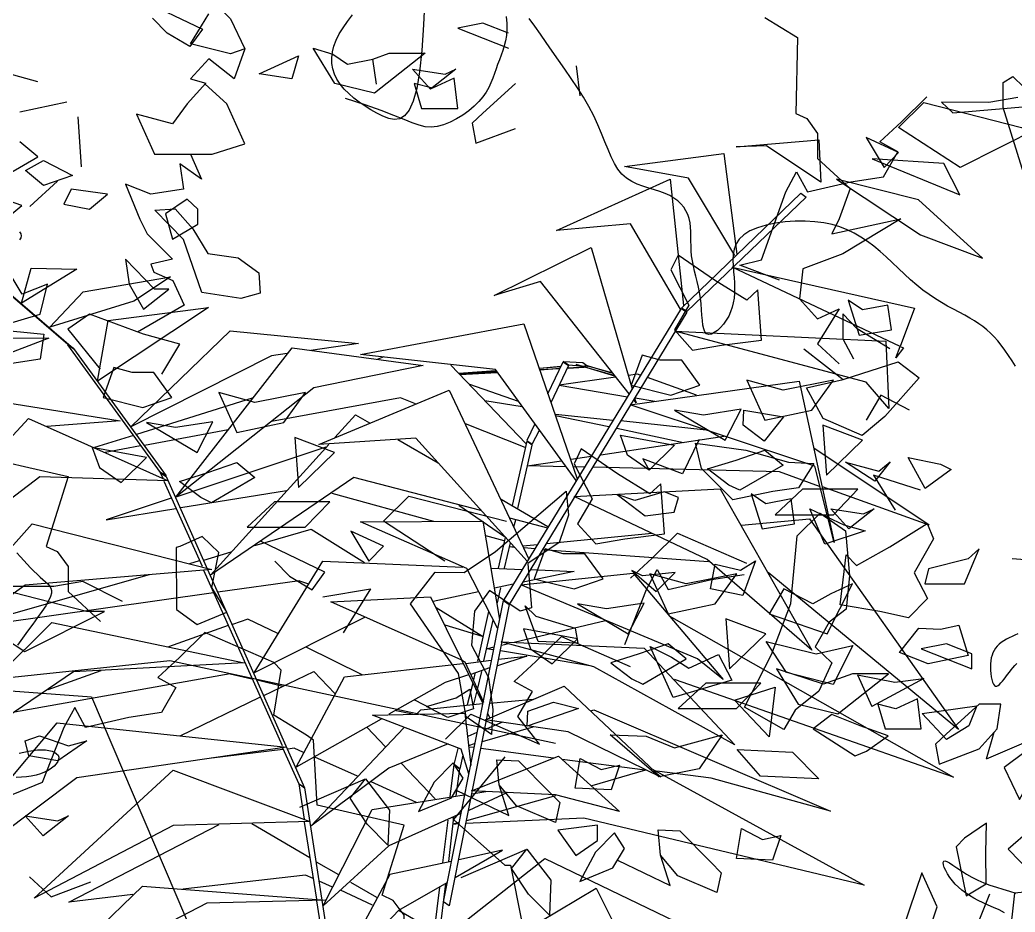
# Model space of a CAD drawing. Header units: metres. Extents: x 10 to 239, y 2 to 253.
# Drawn here: x 83.119 to 86.47, y 53.035 to 56.038 of the extents above; entities that cross this region are included whole.
import ezdxf

# ---------------------------------------------------------------- set-up
doc = ezdxf.new("R2010")
doc.units = ezdxf.units.M
doc.header["$MEASUREMENT"] = 0
doc.layers.add('1', color=7, linetype='Continuous')
doc.layers.add('cot200', color=9, linetype='Continuous')
doc.layers.add('barrera', color=7, linetype='Continuous', lineweight=0, true_color=0x9dbb63)
doc.layers.add('bloques ARBOLES', color=7, linetype='Continuous', true_color=0xb8d897)

# ---------------------------------------------------------------- blocks, each defined once
blk = doc.blocks.new('ARB5')
for points in [[(3277.4, 2817), (3262.6, 2812.6), (3248.4, 2813.5), (3235.4, 2819.7), (3223.9, 2831.2)], [(1083.2, 3432.4), (1049.9, 3416.3), (1017.2, 3399.8), (985.6, 3383.3), (955.2, 3366.8), (926.3, 3350.6), (899.3, 3334.7), (874.4, 3319.4), (851.9, 3304.8), (831.8, 3291.3), (813.6, 3279.6), (796.4, 3270.8), (779.3, 3265.9), (761.6, 3265.8), (742.4, 3271.6), (720.8, 3284.3), (696.1, 3304.8), (667.7, 3333.8), (635.9, 3369.9), (601.5, 3411.6), (565.1, 3457.2), (527.4, 3505), (489, 3553.3), (450.6, 3600.5)], [(-293, 3790.3), (-295.3, 3756.5), (-297.5, 3723), (-300.4, 3690.3), (-304.8, 3659.2), (-311.1, 3630.2), (-319.4, 3604), (-329.4, 3580.8), (-340.8, 3561.1), (-353.2, 3545.5), (-366.5, 3534.3), (-380.4, 3527.9), (-394.5, 3526.9), (-408.6, 3531.5), (-422.3, 3541.3), (-435.2, 3555.9), (-447, 3574.7), (-457.2, 3597.3), (-465.5, 3623.2), (-471.5, 3651.9), (-474.7, 3682.8), (-475, 3715.5), (-472.7, 3749.5), (-468.3, 3784.4), (-462.3, 3819.8), (-455.2, 3855.2)], [(-3221.8, -2666.8), (-3191.9, -2635.1), (-3164.5, -2602.6), (-3138.7, -2570.3), (-3113.8, -2539.3), (-3089, -2510.3), (-3064.1, -2483.5), (-3039, -2458.9), (-3013.5, -2436.5), (-2987.6, -2416.4), (-2961.1, -2398.4), (-2934, -2382.7), (-2906.1, -2369.2), (-2877.5, -2357.9), (-2849.3, -2349.1), (-2822.6, -2342.7), (-2798.7, -2339.1), (-2778.8, -2338.3), (-2764, -2340.6), (-2755.7, -2346.2), (-2755, -2355), (-2762.8, -2367.4), (-2778, -2383.2), (-2799.3, -2402.4), (-2825.2, -2424.7), (-2854.6, -2450.2), (-2885.8, -2478.6), (-2917.6, -2509.9), (-2948.6, -2544), (-2977.7, -2580.7), (-3005.1, -2619.4), (-3031.4, -2659.5), (-3057.2, -2700.5), (-3082.9, -2741.7), (-3109.2, -2782.5)], [(503.1, -3760), (545.9, -3746.6), (589.4, -3732.3), (632, -3717.2), (672.5, -3701.5), (709.8, -3685.3), (744.1, -3668.4), (775.9, -3650.4), (805.9, -3631.2), (834.5, -3610.5), (862.4, -3587.9), (890, -3563.2), (918, -3536.1), (946.8, -3506.6), (976.8, -3474.8), (1008.2, -3441.4), (1041.3, -3406.8), (1076.5, -3371.6), (1113.8, -3336.2), (1153.8, -3301.1), (1196.5, -3266.9), (1242.2, -3233.8), (1290.3, -3201.7), (1340, -3170.4), (1390.7, -3139.3), (1441.6, -3108.2), (1492, -3076.8), (1541.2, -3044.8), (1588.4, -3011.7), (1633.1, -2977.3), (1675.1, -2941), (1714.3, -2902.3), (1750.7, -2860.6), (1784.2, -2815.3), (1814.8, -2765.9), (1842.4, -2711.9), (1866.9, -2652.7), (1888.3, -2588.1), (1906.1, -2519.8), (1919.8, -2449.7), (1928.9, -2379.8), (1932.9, -2312.2), (1931.3, -2248.7), (1923.7, -2191.5), (1909.4, -2142.4), (1888.4, -2103), (1861.3, -2072.4), (1829.4, -2049.2), (1793.8, -2032), (1755.4, -2019.5), (1715.6, -2010.2), (1675.3, -2002.9), (1635.6, -1996), (1597.5, -1988.4), (1561.2, -1979.7), (1526.7, -1969.5), (1494, -1957.6), (1463, -1943.7), (1433.8, -1927.5), (1406.3, -1908.8), (1380.7, -1887.3), (1356.9, -1862.9), (1335.6, -1836.6), (1317.5, -1809.5), (1303.4, -1782.8), (1293.8, -1757.6), (1289.7, -1735.2), (1291.7, -1716.6), (1300.4, -1703.1), (1316.4, -1695.4), (1338.9, -1692.8), (1367, -1694.3), (1399.5, -1698.9), (1435.7, -1705.5), (1474.3, -1713), (1514.6, -1720.4), (1555.3, -1726.7), (1595.8, -1731), (1635.8, -1733.6), (1675.3, -1735.2), (1714.1, -1736.1), (1752.3, -1737.1), (1789.7, -1738.6), (1826.4, -1741.3), (1862.2, -1745.6), (1897.2, -1751.9), (1931.3, -1759.7), (1964.7, -1768.3), (1997.4, -1776.9), (2029.3, -1784.8), (2060.7, -1791.4), (2091.5, -1795.9), (2121.9, -1797.6), (2151.7, -1795.8), (2181, -1790.4), (2209.7, -1781.4), (2237.5, -1768.6), (2264.5, -1752.1), (2290.5, -1731.8), (2315.4, -1707.6), (2339, -1679.4), (2361.5, -1647.5), (2383.5, -1612.9), (2405.8, -1576.9), (2429.3, -1540.7), (2454.8, -1505.6), (2483.1, -1472.8), (2515.1, -1443.7), (2551.5, -1419.6), (2593, -1401.2), (2639.6, -1387.7), (2690.7, -1377.7), (2746.2, -1370), (2805.7, -1363.1), (2868.8, -1355.8), (2935.3, -1346.7), (3004.7, -1334.6), (3076.7, -1318.3), (3150.7, -1298.4), (3225.9, -1275.6), (3301.6, -1250.7), (3377, -1224.5), (3451.5, -1197.7), (3524.4, -1171.1), (3594.9, -1145.6), (3662.5, -1121.5), (3727.8, -1098.2), (3791.5, -1074.7)], [(-1336, -3278.3), (-1338.5, -3256.1), (-1341.8, -3233.7), (-1345.8, -3211.3), (-1350.7, -3189.5), (-1356.5, -3168.4), (-1363.5, -3148.4), (-1371.7, -3129.8), (-1381.3, -3113), (-1392.2, -3097.8), (-1404.5, -3084.2), (-1418.4, -3072), (-1433.7, -3061.1), (-1450.7, -3051.4), (-1469.4, -3042.9), (-1489.8, -3035.4), (-1511.8, -3028.7), (-1534.7, -3023.2), (-1557.7, -3018.8), (-1580.1, -3015.9), (-1600.8, -3014.5), (-1619.2, -3014.8), (-1634.4, -3016.9), (-1645.6, -3021.2), (-1652.1, -3027.6), (-1654.3, -3035.9), (-1652.7, -3046.1), (-1647.9, -3057.8), (-1640.5, -3070.8), (-1631, -3085), (-1619.9, -3100), (-1607.8, -3115.7), (-1595.2, -3131.8), (-1582.6, -3148.3), (-1570.1, -3165), (-1558.2, -3181.8), (-1547.2, -3198.6), (-1537.4, -3215.3)]]:
    blk.add_lwpolyline(points)
for points in [[(823.6, 2331.6), (398.7, 2445), (257, 2331.6), (285.4, 2104.8), (483.7, 2161.5), (710.3, 2048.1), (851.9, 2133.2), (823.6, 2303.3)], [(2409.9, 1424.5), (2523.2, 1679.6), (2919.7, 1708), (3174.7, 1849.7), (3146.4, 1708), (2976.4, 1622.9), (2778.1, 1566.2), (2693.1, 1367.8), (2551.5, 1254.4), (2409.9, 1282.8)], [(-564.4, 630.8), (2.1, 829.2), (172.1, 602.5), (115.4, 404), (200.4, 148.9), (483.7, -446.4), (313.7, -418), (143.7, -304.6), (58.8, -49.5), (-252.8, 7.2), (-252.8, 92.2), (-54.6, 262.3), (-167.9, 404), (-394.5, 489.1), (-649.4, 432.4), (-876, 460.7), (-1046, 517.4), (-876, 659.2)], [(-1555.9, -1495.2), (-1329.2, -1268.4), (-1017.7, -1551.9), (-706.1, -1778.7), (-252.8, -1948.7), (-139.5, -2147.2), (-309.5, -2288.9), (-621.1, -2232.2), (-847.7, -2147.2), (-904.3, -2005.4), (-1046, -1863.7), (-1187.6, -1948.7), (-1357.6, -1807), (-1442.6, -1608.6)]]:
    blk.add_lwpolyline(points, close=True)
blk = doc.blocks.new('A$C6F4E7DED')
for p, q in [((986.03, 118.28), (987.17, 91.1)), ((913.69, 98.37), (913.09, 92.34)), ((1054.94, 94.04), (1050.62, 99.8)), ((913.09, 92.34), (913.04, 86.78)), ((987.17, 91.1), (988.71, 68.16)), ((1058.87, 88.42), (1054.94, 94.04)), ((913.04, 86.78), (913.46, 81.63)), ((913.46, 81.63), (914.28, 76.83)), ((1062.25, 82.89), (1058.87, 88.42)), ((1064.97, 77.46), (1062.25, 82.89)), ((914.28, 76.83), (915.4, 72.32)), ((915.4, 72.32), (916.75, 68.03)), ((1067, 72.12), (1064.97, 77.46)), ((1068.33, 66.87), (1067, 72.12)), ((916.75, 68.03), (918.23, 63.9)), ((918.23, 63.9), (919.76, 59.85)), ((988.71, 68.16), (990.72, 49.31)), ((1068.97, 61.74), (1068.33, 66.87)), ((919.76, 59.85), (921.26, 55.84)), ((921.26, 55.84), (922.67, 51.79)), ((1068.12, 51.85), (1068.9, 56.73)), ((1068.9, 56.73), (1068.97, 61.74)), ((922.67, 51.79), (924.06, 47.71)), ((924.06, 47.71), (925.55, 43.6)), ((990.72, 49.31), (993.26, 34.36)), ((1064.4, 42.52), (1066.62, 47.11)), ((1066.62, 47.11), (1068.12, 51.85)), ((925.55, 43.6), (927.23, 39.46)), ((927.23, 39.46), (929.21, 35.3)), ((1057.92, 33.84), (1061.48, 38.09)), ((1061.48, 38.09), (1064.4, 42.52)), ((929.21, 35.3), (931.6, 31.13)), ((931.6, 31.13), (934.5, 26.95)), ((934.5, 26.95), (938.03, 22.76)), ((993.26, 34.36), (996.36, 23.11)), ((1049.3, 25.88), (1053.83, 29.76)), ((1053.83, 29.76), (1057.92, 33.84)), ((938.03, 22.76), (942.23, 18.6)), ((942.23, 18.6), (947.03, 14.56)), ((996.36, 23.11), (999.98, 15.17)), ((1025.01, 14.8), (1039.17, 19.8)), ((1034.05, 15.47), (1039.32, 18.72)), ((1039.17, 19.8), (1056.66, 25.34)), ((1039.32, 18.72), (1044.43, 22.2)), ((1044.43, 22.2), (1049.3, 25.88)), ((947.03, 14.56), (952.28, 10.77)), ((952.28, 10.77), (957.85, 7.36)), ((999.98, 15.17), (1004.05, 10.1)), ((1004.05, 10.1), (1008.49, 7.46)), ((1004.6, 6.71), (1013.66, 10.41)), ((1013.66, 10.41), (1025.01, 14.8)), ((1018.26, 7.72), (1023.44, 9.75)), ((1023.44, 9.75), (1028.72, 12.46)), ((1028.72, 12.46), (1034.05, 15.47)), ((957.85, 7.36), (963.6, 4.45)), ((963.6, 4.45), (969.4, 2.17)), ((969.4, 2.17), (975.1, 0.64)), ((975.1, 0.64), (980.58, 0)), ((980.58, 0), (985.81, 0.33)), ((985.81, 0.33), (991.2, 1.6)), ((991.2, 1.6), (997.29, 3.75)), ((997.29, 3.75), (1004.6, 6.71)), ((1008.49, 7.46), (1013.25, 6.82)), ((1013.25, 6.82), (1018.26, 7.72))]:
    blk.add_line(p, q)
blk = doc.blocks.new('A$C16B70096')
for p, q in [((555, 1640.5), (553, 1598.5)), ((637, 1633.5), (555, 1640.5)), ((553, 1598.5), (607, 1634.5)), ((607, 1634.5), (637, 1633.5)), ((502, 1621.5), (415, 1586)), ((431, 1617), (502, 1621.5)), ((649.5, 1627), (636.5, 1527)), ((748, 1614), (649.5, 1627)), ((415, 1586), (431, 1617)), ((684.5, 1602.5), (748, 1614)), ((537.5, 1601.5), (454, 1546)), ((456, 1581), (537.5, 1601.5)), ((638.5, 1525.5), (684.5, 1602.5)), ((702.5, 1601.5), (689.5, 1476)), ((815.5, 1550.5), (702.5, 1601.5)), ((392.5, 1523), (456, 1581)), ((573, 1587.5), (567.5, 1583.5)), ((567.5, 1583.5), (686, 1470)), ((691.5, 1473.5), (573, 1587.5)), ((692.5, 1472.5), (742, 1557)), ((742, 1557), (815.5, 1550.5)), ((454, 1546), (392.5, 1523)), ((781, 1533.5), (740.5, 1393.5)), ((877.5, 1486), (781, 1533.5)), ((641, 1514), (460, 1473.5)), ((474.5, 1435.5), (641, 1514)), ((1337, 1513), (1291.5, 1512)), ((1291.5, 1512), (1346.5, 1478.5)), ((1346.5, 1478.5), (1337, 1513)), ((1198.5, 1504.5), (1235, 1480.5)), ((1285.5, 1489.5), (1198.5, 1504.5)), ((743.5, 1388.5), (831.5, 1500)), ((831.5, 1500), (877.5, 1486)), ((1318.5, 1454.5), (1285.5, 1489.5)), ((1357, 1487), (1295, 1433.5)), ((1300.5, 1437.5), (1362.5, 1490.5)), ((460, 1473.5), (474.5, 1435.5)), ((686, 1470), (691.5, 1473.5)), ((691.5, 1473), (686, 1469.5)), ((868, 1183), (691.5, 1473)), ((1161, 1474), (1271, 1401)), ((1260.5, 1461), (1161, 1474)), ((1235, 1480.5), (1318.5, 1454.5)), ((686, 1469.5), (862.5, 1179.5)), ((848, 1458), (795, 1304)), ((1010, 1427.5), (848, 1458)), ((1271, 1401), (1260.5, 1461)), ((698, 1450.5), (488.5, 1440.5)), ((508, 1400), (698, 1450.5)), ((1139.5, 1451), (1012, 1438.5)), ((1238, 1355.5), (1139.5, 1451)), ((1402, 1444.5), (1319.5, 1443.5)), ((1319.5, 1443.5), (1407, 1410.5)), ((474.5, 1435.5), (471, 1434)), ((471, 1434), (478.5, 1424)), ((478.5, 1424), (474.5, 1435.5)), ((488.5, 1440.5), (485.5, 1374)), ((1078, 1434), (948, 1416.5)), ((1012, 1438.5), (1059.5, 1431.5)), ((1193.5, 1286), (1078, 1434)), ((1295, 1433.5), (1203, 1307)), ((1208.5, 1310.5), (1300.5, 1437)), ((1295, 1433.5), (1300.5, 1437.5)), ((1300.5, 1437), (1295, 1433.5)), ((876, 1412.5), (1010, 1427.5)), ((987, 1425), (993.5, 1422.5)), ((1083, 1428.5), (1098.5, 1426)), ((1098.5, 1426), (1238, 1355.5)), ((757.5, 1406), (796, 1417.5)), ((796, 1417.5), (758.5, 1407)), ((760.5, 1409), (787, 1417)), ((787, 1417), (761, 1409.5)), ((789.5, 1419.5), (784, 1415.5)), ((784, 1415.5), (790, 1416)), ((804, 1414), (788, 1415)), ((788, 1415), (804, 1414)), ((809, 1420.5), (789.5, 1419.5)), ((791.5, 1416), (803.5, 1417)), ((803.5, 1417), (809, 1420.5)), ((809, 1420), (803.5, 1416.5)), ((803.5, 1416.5), (821, 1379.5)), ((824, 1388.5), (809, 1420)), ((832.5, 1414), (811.5, 1415.5)), ((811.5, 1415.5), (832, 1413.5)), ((812.5, 1413.5), (831.5, 1412)), ((832, 1412.5), (812.5, 1413.5)), ((846, 1339), (920.5, 1417)), ((948, 1416.5), (1056.5, 1394.5)), ((676.5, 1387), (725, 1404.5)), ((732.5, 1407), (735, 1408)), ((735, 1408), (744, 1406.5)), ((757, 1405), (813, 1397)), ((796, 1302.5), (876, 1412.5)), ((874.5, 1410), (911.5, 1408)), ((911, 1407.5), (874.5, 1409.5)), ((875, 1410.5), (912, 1408.5)), ((912.5, 1409), (876, 1411.5)), ((485.5, 1374), (508, 1400)), ((574.5, 1401), (540, 1241)), ((742.5, 1377.5), (574.5, 1401)), ((813, 1397), (745, 1385.5)), ((902, 1398), (853.5, 1381)), ((1056.5, 1394.5), (1193.5, 1286)), ((737.5, 1384.5), (718, 1381)), ((738, 1384), (736.5, 1379.5)), ((922, 1392), (843, 1224.5)), ((1051.5, 1338), (922, 1392)), ((955.5, 1378.5), (970.5, 1384.5)), ((970.5, 1384.5), (1098.5, 1361)), ((1117.5, 1384), (1232.5, 1348)), ((1400.5, 1386), (1248.5, 1361.5)), ((559, 1316.5), (742.5, 1377.5)), ((736.5, 1379.5), (738.5, 1382)), ((849.5, 1375.5), (886.5, 1381.5)), ((759.5, 1362), (816.5, 1368)), ((816.5, 1367), (763.5, 1356)), ((1015, 1367.5), (1001, 1359.5)), ((1035.5, 1345), (1015, 1367.5)), ((1339.5, 1364), (1201, 1302)), ((1554, 1133.5), (1339.5, 1364)), ((667, 1352.5), (751.5, 1361.5)), ((755.5, 1354.5), (689.5, 1340)), ((837, 1358.5), (845, 1342)), ((906, 1359), (847, 1335.5)), ((1248.5, 1361.5), (1321.5, 1356)), ((771.5, 1328), (649, 1346.5)), ((839.5, 1338.5), (832.5, 1352.5)), ((844.5, 1222.5), (955, 1344.5)), ((955, 1344.5), (1051.5, 1338)), ((1224.5, 1337.5), (1141.5, 1353)), ((1235.5, 1347), (1274, 1335)), ((445.5, 1258), (560, 1334.5)), ((845, 1342), (839.5, 1338.5)), ((839.5, 1337.5), (845, 1341.5)), ((854, 1274.5), (839.5, 1337.5)), ((845, 1341.5), (859.5, 1277.5)), ((973, 1343), (933, 1320)), ((1159, 1208.5), (1041.5, 1338)), ((1044.5, 1335.5), (1193.5, 1286)), ((1263.5, 1330.5), (1228.5, 1337)), ((801, 1323.5), (781, 1326.5)), ((540, 1241), (559, 1316.5)), ((594, 1311), (779.5, 1315.5)), ((788, 1315.5), (798.5, 1316)), ((806, 1316), (844.5, 1317)), ((844.5, 1317), (810.5, 1322)), ((554.5, 1296.5), (594, 1311)), ((890.5, 1272.5), (1016.5, 1305.5)), ((1016.5, 1305.5), (1159, 1208.5)), ((1203, 1306.5), (1065.5, 997.5)), ((1201, 1302), (1328.5, 1306)), ((1203, 1307), (1208.5, 1310.5)), ((1208.5, 1310), (1203, 1306.5)), ((1206, 1304.5), (1208.5, 1310)), ((1328.5, 1306), (1554, 1133.5)), ((445.5, 1258), (551.5, 1296)), ((1167, 1217), (1205, 1301.5)), ((653, 1294), (562, 1134)), ((798, 1286.5), (653, 1294)), ((666, 1224), (798, 1286.5)), ((1038.5, 1290), (937.5, 1262)), ((1188.5, 1275.5), (1083.5, 1292.5)), ((1198, 1285), (1262.5, 1263.5)), ((824, 1256.5), (870.5, 1283.5)), ((912.5, 1278), (867, 1247)), ((1262.5, 1263.5), (1193.5, 1274.5)), ((564.5, 1264.5), (416.5, 1055.5)), ((632, 1258), (564.5, 1264.5)), ((862, 1265.5), (824.5, 1255.5)), ((858, 1256.5), (856, 1263.5)), ((888.5, 1262), (872, 1164.5)), ((1010, 1261.5), (888.5, 1262)), ((904.5, 1215), (1010, 1261.5)), ((1336, 1259.5), (1157.5, 1214)), ((1474, 1104.5), (1336, 1259.5)), ((825, 1240), (721, 1250)), ((866.5, 1246), (873.5, 1215.5)), ((867.5, 1242.5), (885.5, 1247.5)), ((1059, 1254), (1006, 1221)), ((1115, 1238), (1059, 1254)), ((849, 1237.5), (834.5, 1239)), ((837, 1234.5), (847.5, 1235.5)), ((857.5, 1236), (862.5, 1236.5)), ((862.5, 1236.5), (858, 1237)), ((867, 1215.5), (861, 1240.5)), ((829, 1234), (664.5, 1222)), ((1165.5, 1223.5), (1138.5, 1231.5)), ((562, 1134), (666, 1224)), ((880, 1215.5), (849.5, 1214)), ((1047.5, 1222.5), (908.5, 1216.5)), ((1115.5, 1111.5), (1047.5, 1222.5)), ((1179.5, 1220), (1170, 1223)), ((416.5, 1055.5), (605.5, 1211)), ((739.5, 1210.5), (650, 1105)), ((851, 1199), (739.5, 1210.5)), ((841, 1214), (798, 1212)), ((798, 1212), (848.5, 1201.5)), ((874, 1156), (904.5, 1215)), ((1087.5, 1039), (1165.5, 1213)), ((1157.5, 1214), (1343, 1198.5)), ((1399, 1158), (1219.5, 1209)), ((675.5, 1125.5), (851, 1199)), ((858.5, 1199.5), (877, 1195.5)), ((871, 1196), (874.5, 1181)), ((1070.5, 1203), (1061.5, 1200)), ((1070.5, 1203), (1151.5, 1191.5)), ((1343, 1198.5), (1474, 1104.5)), ((893, 1192), (938, 1182.5)), ((940.5, 1187), (909.5, 1124)), ((1039.5, 1182), (940.5, 1187)), ((1156, 1191), (1402, 1156)), ((868, 1183.5), (862.5, 1179.5)), ((862.5, 1179.5), (868, 1183)), ((862.5, 1179.5), (922, 880.5)), ((927.5, 884.5), (868, 1183.5)), ((935, 1176.5), (889, 1148)), ((909.5, 1124), (1039.5, 1182)), ((703.5, 1168), (421.5, 1008)), ((883, 1172.5), (894, 1123)), ((1006, 1166.5), (1115.5, 1111.5)), ((857.5, 1142), (767, 1163.5)), ((887.5, 1123.5), (878.5, 1164)), ((889, 1147.5), (926, 1159)), ((1092, 1150.5), (1122, 1165)), ((1122, 1165), (1137, 1159.5)), ((1316.5, 1161.5), (1125.5, 1121.5)), ((1141.5, 1158.5), (1200.5, 1137.5)), ((1520.5, 959.5), (1316.5, 1161.5)), ((870.5, 1142.5), (728.5, 1136)), ((778.5, 1117.5), (870.5, 1142.5)), ((870, 1139), (864, 1140.5)), ((885, 1135.5), (877.5, 1137.5)), ((1008.5, 1109.5), (1064, 1137)), ((728.5, 1136), (638.5, 1040)), ((782.5, 1118.5), (871, 1133.5)), ((845, 1128), (874, 1118.5)), ((873, 1125), (845, 1128)), ((878.5, 1134.5), (885, 1135.5)), ((638.5, 1040), (778.5, 1117.5)), ((650, 1105), (675.5, 1125.5)), ((905.5, 1121), (880.5, 1124)), ((882, 1116.5), (900.5, 1110)), ((906.5, 1122.5), (888, 1082.5)), ((888.5, 1081.5), (909.5, 1124)), ((909.5, 1124), (906.5, 1122.5)), ((1026, 1107.5), (908.5, 1121)), ((1125.5, 1121.5), (1295, 1112.5)), ((894, 1095), (889.5, 1113)), ((896.5, 1111), (898, 1104.5)), ((903, 1109.5), (926, 1102)), ((1074, 1018), (1026, 1107.5)), ((1056.5, 1113), (1035.5, 1091)), ((1106, 1089), (1056.5, 1113)), ((1139.5, 1110.5), (1118, 1105.5)), ((1139.5, 1110.5), (1353.5, 1072.5)), ((1320, 1095), (1267.5, 1114)), ((1295, 1112.5), (1520.5, 959.5)), ((421.5, 1008), (697.5, 1104.5)), ((697.5, 1104.5), (698.5, 1105)), ((808, 1098.5), (712, 1008)), ((886, 1065), (808, 1098.5)), ((898.5, 1101.5), (904, 1080)), ((926, 1102), (982, 1070.5)), ((1112.5, 1104.5), (1087, 1098.5)), ((897.5, 1080.5), (894.5, 1092.5)), ((1189, 1049), (1110, 1087.5)), ((881.5, 1081.5), (838.5, 1085.5)), ((950, 1075), (888.5, 1081)), ((939.5, 1076), (956, 1084.5)), ((778.5, 1075), (543.5, 974.5)), ((781.5, 1074), (778.5, 1075)), ((884, 1071.5), (881.5, 1067)), ((881.5, 1067), (884, 1071.5)), ((906.5, 1071.5), (900.5, 1019.5)), ((998, 1069.5), (906.5, 1071.5)), ((910, 1036), (998, 1069.5)), ((954, 1071), (950, 1075)), ((958.5, 1070.5), (974.5, 1074)), ((804, 1053), (886, 1065)), ((889, 1043.5), (838.5, 1058)), ((869, 1062.5), (887, 1055)), ((1003.5, 1057.5), (985.5, 1038.5)), ((989.5, 1065.5), (1074, 1018)), ((1311, 1062), (1083.5, 1038)), ((1468.5, 875), (1311, 1062)), ((712, 1008), (804, 1053)), ((894.5, 1052.5), (903.5, 1048.5)), ((1059.5, 959.5), (967, 1057)), ((902.5, 1039.5), (897, 1041.5)), ((897.5, 1037.5), (902.5, 1038)), ((923, 1041), (982, 1017)), ((1083.5, 1038), (1291.5, 1007.5)), ((813.5, 1029), (753, 974)), ((900, 994.5), (813.5, 1029)), ((818.5, 1027), (890.5, 1036.5)), ((902.5, 1011.5), (910, 1036)), ((908.5, 1030), (911.5, 1016.5)), ((917, 1020.5), (913, 1036.5)), ((1013, 1009), (1055.5, 1028)), ((1066.5, 1032.5), (1076, 1037)), ((1071, 1001), (1087, 1037)), ((1076, 1037), (1082, 1036)), ((1087, 1035.5), (1157.5, 1027)), ((810, 1026), (727.5, 1015.5)), ((911.5, 1016.5), (917, 1020.5)), ((917, 1020.5), (911.5, 1016.5)), ((921, 988.5), (917, 1020.5)), ((969.5, 1021.5), (936, 986.5)), ((721, 1016.5), (510, 901)), ((662, 1007), (716, 1014)), ((727, 1015), (780.5, 999.5)), ((915, 989.5), (911.5, 1016.5)), ((982, 1017), (1059.5, 959.5)), ((1196, 1015), (1060.5, 964)), ((1334, 888), (1196, 1015)), ((543.5, 974.5), (662, 1007)), ((954.5, 983), (999.5, 1003.5)), ((1071, 1001.5), (1065.5, 997.5)), ((1065.5, 966.5), (1071, 1001.5)), ((1065.5, 997.5), (1071, 1001)), ((1291.5, 1007.5), (1468.5, 875)), ((753, 974), (816.5, 990.5)), ((904.5, 965), (816, 990)), ((816.5, 990.5), (900, 994.5)), ((864, 993), (902.5, 975)), ((899.5, 991.5), (885.5, 994)), ((998.5, 976), (907, 990.5)), ((1065.5, 997.5), (1028.5, 756.5)), ((910.5, 972), (982, 940)), ((922.5, 924.5), (917.5, 968.5)), ((1047, 880.5), (998.5, 976)), ((510, 901), (788.5, 967.5)), ((788.5, 967.5), (905.5, 962)), ((912.5, 963), (918, 961.5)), ((918, 961.5), (912.5, 962)), ((917.5, 967), (919, 968)), ((923.5, 965.5), (928.5, 923)), ((1053.5, 887), (1065.5, 963.5)), ((1060.5, 964), (1196, 960)), ((1118, 962), (1060.5, 928.5)), ((1299.5, 884), (1150.5, 961)), ((1196, 960), (1334, 888)), ((982, 940), (1047, 880.5)), ((869, 935.5), (912.5, 926)), ((916, 908.5), (869, 935.5)), ((827, 927.5), (609, 822.5)), ((932.5, 844.5), (827, 927.5)), ((920, 924.5), (981, 911.5)), ((1054, 924), (1032, 911.5)), ((981, 911.5), (1036.5, 808.5)), ((1057, 907.5), (1064.5, 911)), ((1064.5, 911), (1186.5, 897)), ((972, 876), (924, 903.5)), ((942.5, 762), (925.5, 902.5)), ((931.5, 899), (937, 856)), ((1020, 904), (994, 889)), ((1038, 899), (1051, 905)), ((1226.5, 900), (1045, 886)), ((1337.5, 793), (1226.5, 900)), ((998, 881), (1030, 896)), ((1236, 891.5), (1299.5, 884)), ((922, 880.5), (927.5, 884.5)), ((1042.5, 815), (1053.5, 885.5)), ((1045, 886), (1162.5, 883)), ((1162.5, 883), (1337.5, 793)), ((926.5, 849.5), (971.5, 875.5)), ((1036.5, 808.5), (972, 876))]:
    blk.add_line(p, q)
blk = doc.blocks.new('ARBOL22')
for points in [[(-1.2906, 1.5367), (-1.3385, 1.5283), (-1.4168, 1.5287), (-1.3982, 1.5111), (-1.2567, 1.5234)], [(-1.2779, 1.4014), (-1.3149, 1.5203), (-1.3149, 1.5617), (-1.2991, 1.5715), (-1.2805, 1.5539)], [(-1.6854, 1.2344), (-1.7513, 1.2593), (-1.7154, 1.2677), (-1.6749, 1.3804), (-1.657, 1.4135), (-1.639, 1.3804), (-1.5672, 1.397), (-1.5132, 1.4053), (-1.4893, 1.4466), (-1.5193, 1.4633), (-1.4834, 1.4964), (-1.4414, 1.5379)], [(-1.4698, 1.0192), (-1.5178, 1.044), (-1.5418, 1.0025)], [(-1.8186, 0.9706), (-1.8459, 0.9136), (-1.9118, 0.9385), (-1.9012, 0.9198), (-1.9371, 0.9445), (-1.949, 0.9778), (-1.8592, 0.9612), (-1.9012, 0.9198)], [(-1.4519, 0.8866), (-1.5298, 0.9114), (-1.4939, 0.8535)], [(2.0757, 0.3655), (2.1295, 0.3323), (2.1268, 0.2063), (2.1449, 0.198), (2.1629, 0.1732), (2.1629, 0.1318), (2.2167, 0.0821), (2.1988, 0.0323), (2.1868, 0.0075), (2.3006, 0.0323), (2.2047, -0.0256), (2.1388, -0.0505), (2.1329, -0.1001), (2.1629, -0.1332), (2.1988, -0.1167), (2.1629, -0.1747), (2.1988, -0.2078)], [(-1.932, 0.7409), (-1.8961, 0.774), (-1.8541, 0.8155), (-1.7403, 0.7657)], [(-0.7299, 0.7336), (-0.9068, 0.7533), (-1.0444, 0.7533), (-1.2999, 0.7729)], [(-1.9416, 0.6311), (-1.9057, 0.7222), (-1.8878, 0.7553)], [(-1.8878, 0.7553), (-1.8698, 0.7222)], [(-1.798, 0.7388), (-1.744, 0.7471)], [(-1.8698, 0.7222), (-1.798, 0.7388)], [(-2.2385, 0.4745), (-2.1965, 0.516), (-2.0827, 0.4663), (-2.1185, 0.5118), (-2.0946, 0.5531), (-2.1246, 0.5697), (-2.0887, 0.6028), (-2.0467, 0.6443), (-1.9329, 0.5946)], [(-1.3302, 0.4853), (-1.3429, 0.4415)], [(-1.2541, 0.4794), (-1.3429, 0.4415)], [(-2.1403, 0.4452), (-2.2254, 0.3413), (-2.1403, 0.2657), (-2.1308, 0.2657), (-2.1119, 0.1713), (-2.0836, 0.1713), (-1.9891, 0.2279), (-1.9607, 0.1713), (-1.904, 0.1524), (-1.8413, 0.0868), (-1.8016, -0.0454), (-1.7355, -0.0123), (-1.6826, 0.067), (-1.5372, 0.1), (-1.611, 0.0296), (-1.5165, 0.039), (-1.3937, 0.0768), (-1.337, 0.2185)], [(1.0377, 0.3976), (1.1441, 0.3461), (1.1234, 0.3172), (1.0856, 0.3396), (1.0616, 0.3645)], [(1.1665, 0.3879), (1.1904, 0.3631), (1.2144, 0.3133), (1.1904, 0.3051), (1.1245, 0.3216), (1.1545, 0.3713)], [(1.6508, 0.3392), (1.6088, 0.3559), (1.567, 0.3475), (1.6508, 0.3144)], [(1.2144, 0.3133), (1.1965, 0.2636), (1.1545, 0.2969), (1.1245, 0.2636), (1.1497, 0.2567), (1.1186, 0.2222), (1.0945, 0.1891), (1.0347, 0.2056), (1.0647, 0.1394), (1.1604, 0.1394), (1.2144, 0.156), (1.1844, 0.2222), (1.1485, 0.2553)], [(1.4322, 0.2552), (1.4263, 0.2966), (1.4532, 0.3061), (1.513, 0.3061), (1.4291, 0.2399), (1.3633, 0.2564), (1.3274, 0.3144), (1.3603, 0.3048), (1.3843, 0.2883), (1.4263, 0.2966)], [(1.763, 0.2852), (1.769, 0.2355)], [(0.8716, 0.259), (0.8117, 0.2756)], [(1.6627, 0.2564), (1.6088, 0.2068), (1.5909, 0.1902), (1.5968, 0.1571), (1.6627, 0.1819)], [(0.8416, 0.2092), (0.9195, 0.2258)], [(0.9375, 0.201), (0.9434, 0.1181)], [(0.8716, 0.1348), (0.8416, 0.1596)], [(0.7998, 0.0933), (0.8716, 0.1348)], [(1.1245, 0.1394), (1.1424, 0.098), (1.1065, 0.1229), (1.1125, 0.0814), (1.0586, 0.0732), (1.0168, 0.0896), (1.0407, 0.0317), (1.0527, 0.007), (1.0945, -0.0345), (1.0586, -0.0428), (1.0635, -0.0563), (1.095, -0.0701), (1.1136, -0.1106), (1.0364, -0.1553)], [(0.8509, 0.112), (0.8809, 0.1287)], [(0.8809, 0.1287), (0.9288, 0.1038)], [(0.8809, 0.0872), (0.8509, 0.112)], [(0.9288, 0.1038), (0.8809, 0.0872)], [(0.9041, 0.0947), (0.8584, 0.0526)], [(0.8448, 0.0541), (0.7969, 0.0707)], [(0.815, 0.0292), (0.8448, 0.0541)], [(0.8454, -0.0925), (0.8155, -0.043)], [(0.3224, -0.3238), (0.3583, -0.2327), (0.3762, -0.1996), (0.3942, -0.2327), (0.466, -0.2161), (0.52, -0.2078), (0.5439, -0.1665), (0.5139, -0.1499), (0.5498, -0.1167), (0.5918, -0.0752), (0.682, -0.1209), (0.7179, -0.1376), (0.706, -0.212), (0.7599, -0.2453), (0.7719, -0.2535), (0.7778, -0.3612), (0.8496, -0.3777), (0.9216, -0.3943), (0.8855, -0.5103), (0.9037, -0.5185), (0.9216, -0.5434), (0.9216, -0.5847), (0.9755, -0.6345)], [(0.8873, -0.0761), (0.8454, -0.0925)], [(0.8752, -0.1257), (0.8873, -0.0761)], [(0.7914, -0.1505), (0.8752, -0.1257)], [(1.0766, -0.2249), (1.1065, -0.1754), (1.0466, -0.1587), (0.9568, -0.1256), (0.9209, -0.1505), (0.9748, -0.2167)], [(2.2826, -0.1829), (2.2288, -0.1498), (2.2047, -0.125), (2.2047, -0.1665), (2.2227, -0.1996)], [(0.7975, -0.1505), (0.8813, -0.1589)], [(0.8813, -0.1589), (0.8752, -0.2003)], [(2.1404, -0.1829), (2.2052, -0.2339)], [(0.8752, -0.2003), (0.8214, -0.2085)], [(0.0955, -0.2667), (0.3885, -0.6389), (0.7185, -0.7382), (1.0902, -0.6989), (1.7287, -0.836)], [(0.0601, -0.2856), (0.1301, -0.3773), (0.2543, -0.5256), (0.3747, -0.669), (0.5514, -0.7291), (0.9606, -0.7594), (1.1512, -1.2067), (1.2148, -1.3558), (1.3427, -1.5344)], [(1.5456, -0.5346), (1.4438, -0.4684), (1.4858, -0.4271), (1.6476, -0.4684)], [(1.2641, -0.5346), (1.2882, -0.5595), (1.3259, -0.5819), (1.3466, -0.5531), (1.2402, -0.5015)], [(1.0118, -0.6015), (0.9459, -0.5684), (0.898, -0.5768), (0.7903, -0.5768), (0.7483, -0.6181), (0.8501, -0.6844), (0.9818, -0.6181), (0.952, -0.6181), (0.7903, -0.5768)], [(1.3437, -0.5936), (1.4223, -0.5804), (1.377, -0.6531)], [(1.5319, -1.212), (1.478, -1.1623), (1.478, -1.1209), (1.4601, -1.0961), (1.442, -1.0878), (1.478, -0.9719), (1.4061, -0.9552), (1.3343, -0.9388), (1.3283, -0.8311), (1.3163, -0.8228), (1.2624, -0.7895), (1.2743, -0.7151), (1.2621, -0.7025), (1.1483, -0.6528), (1.1063, -0.6943), (1.0704, -0.7274), (1.1003, -0.744), (1.0765, -0.7854), (1.0224, -0.7936), (0.9506, -0.8102), (0.9327, -0.7771), (0.9147, -0.8102), (0.8788, -0.9013), (0.8053, -0.9308)], [(2.2289, -0.7228), (2.253, -0.775)], [(2.2289, -0.7228), (2.2907, -0.7351)], [(2.339, -0.729), (2.253, -0.775)], [(2.2907, -0.7351), (2.339, -0.729)], [(1.5644, -0.9137), (1.6514, -0.9555), (1.6357, -0.905), (1.6315, -0.8634), (1.6675, -0.865), (1.7191, -0.9169), (1.7363, -0.9344), (1.7289, -0.9672), (1.6642, -0.9394), (1.6357, -0.905)], [(1.3056, -0.9419), (1.4142, -0.8951), (1.454, -0.9467), (1.4514, -1.0046), (1.417, -0.97), (1.3889, -0.9272), (1.4142, -0.8951)], [(0.8507, -0.9561), (0.9045, -0.9644)], [(0.8805, -0.9892), (0.8507, -0.9561)], [(0.9225, -0.9561), (0.8805, -0.9892)], [(0.9045, -0.9644), (0.9225, -0.9561)], [(1.8317, -1.0298), (1.9187, -1.0716), (1.903, -1.0211), (1.8987, -0.9796), (1.9347, -0.9812), (1.9864, -1.0331), (2.0035, -1.0505), (1.9962, -1.0833), (1.9314, -1.0556), (1.903, -1.0211)], [(1.5729, -1.0581), (1.6815, -1.0113), (1.7212, -1.0629), (1.7187, -1.1208), (1.6843, -1.0861), (1.6562, -1.0433), (1.6815, -1.0113)], [(0.8576, -1.0571), (0.8935, -1.0902)], [(0.8935, -1.0902), (0.9594, -1.0653)]]:
    blk.add_lwpolyline(points)
for points in [[(-1.2845, 1.4869), (-1.2547, 1.4869), (-1.3864, 1.4207), (-1.4882, 1.4869), (-1.4462, 1.5283)], [(-1.4882, 1.4456), (-1.5421, 1.4703), (-1.5121, 1.4207)], [(-1.8353, 1.1931), (-1.8592, 1.1518), (-1.8292, 1.1185), (-1.7813, 1.1269), (-1.7154, 1.1351), (-1.7215, 1.218), (-1.7395, 1.2013), (-1.7933, 1.2344), (-1.8533, 1.2759), (-1.8651, 1.2511)], [(-1.5057, 1.1931), (-1.5477, 1.1849), (-1.5718, 1.2013), (-1.5537, 1.1434), (-1.4998, 1.1518)], [(-1.9131, 1.1102), (-1.931, 1.0605), (-1.8651, 1.044), (-1.8172, 1.0605), (-1.8472, 1.102), (-1.8831, 1.102)], [(-1.6316, 1.0192), (-1.5957, 1.0689), (-1.6795, 1.0523), (-1.7395, 1.0689), (-1.7095, 1.0025)], [(-1.749, 1.0205), (-1.8113, 1.0109), (-1.8592, 1.0192), (-1.7754, 0.9694)], [(-1.6077, 0.9114), (-1.5477, 0.9694), (-1.6136, 0.9943)], [(-2.0256, 0.9302), (-1.9958, 0.8722), (-2.0197, 0.8309), (-1.9897, 0.7976), (-1.9418, 0.806), (-1.8759, 0.8143), (-1.882, 0.8971), (-1.9, 0.8805), (-1.9538, 0.9136), (-2.0138, 0.9551)], [(-1.6795, 0.9281), (-1.7513, 0.8866), (-1.7694, 0.895), (-1.8045, 0.9218), (-1.7574, 0.9363), (-1.7095, 0.9529)], [(-1.7323, 0.8805), (-1.7142, 0.8225), (-1.6603, 0.8309), (-1.6662, 0.8722), (-1.7082, 0.864)], [(-1.5962, 0.8459), (-1.5556, 0.8881), (-1.6471, 0.8881), (-1.6927, 0.8459)], [(-1.5465, 0.8474), (-1.5286, 0.8556), (-1.5706, 0.8225), (-1.6004, 0.8556)], [(-2.0915, 0.7397), (-2.0256, 0.7232), (-1.9777, 0.7397), (-2.0077, 0.7812), (-2.0436, 0.7812), (-2.0736, 0.7894)], [(-1.4447, 0.7314), (-1.3788, 0.7314), (-1.3549, 0.7894), (-1.3729, 0.7729), (-1.4388, 0.7563)], [(-1.87, 0.6817), (-1.7921, 0.6983), (-1.7562, 0.7481), (-1.84, 0.7314), (-1.9, 0.7481)], [(-1.6065, 0.6486), (-1.5645, 0.7314), (-1.6004, 0.7149), (-1.6303, 0.6983), (-1.6783, 0.7232), (-1.7023, 0.6817)], [(-1.9359, 0.6486), (-1.9095, 0.6996), (-1.9718, 0.6901), (-2.0197, 0.6983)], [(-1.7682, 0.5906), (-1.7082, 0.6486), (-1.7741, 0.6734)], [(-2.0976, 0.6237), (-2.0617, 0.599), (-2.0197, 0.6403), (-2.1095, 0.657)], [(-1.9299, 0.5741), (-1.9118, 0.5657), (-1.84, 0.6072), (-1.87, 0.6321), (-1.9179, 0.6155), (-1.965, 0.601)], [(-1.3668, 0.5906), (-1.3668, 0.6155), (-1.4088, 0.6321), (-1.4506, 0.6237)], [(-1.6903, 0.5906), (-1.6544, 0.5326), (-1.5885, 0.5161), (-1.5047, 0.5824), (-1.5645, 0.5824), (-1.6124, 0.5657)], [(-1.7567, 0.525), (-1.7162, 0.5672), (-1.8076, 0.5672), (-1.8532, 0.525)], [(-1.4926, 0.5244), (-1.5226, 0.5326), (-1.5106, 0.4913), (-1.4506, 0.4913), (-1.4567, 0.541)], [(-1.4208, 0.4333), (-1.3549, 0.4582), (-1.325, 0.4913), (-1.3189, 0.5326), (-1.3549, 0.5326), (-1.4088, 0.483), (-1.4268, 0.4664)], [(-1.3134, 0.4275), (-1.2876, 0.3745), (-1.2432, 0.4543), (-1.2786, 0.4537)], [(-1.3065, 0.2925), (-1.2665, 0.2512), (-1.2557, 0.3133), (-1.2326, 0.3561)], [(-1.9866, 0.3318), (-2.0525, 0.3235), (-2.0225, 0.282), (-1.9866, 0.3069)], [(-1.3423, 0.3353), (-1.379, 0.3105), (-1.3927, 0.296), (-1.3762, 0.2148), (-1.3431, 0.2352), (-1.3436, 0.286)], [(1.3034, 0.302), (1.2922, 0.2636), (1.2383, 0.272)], [(1.522, 0.2468), (1.4922, 0.2799), (1.5461, 0.2717), (1.564, 0.2799)], [(1.495, 0.2564), (1.5071, 0.215), (1.567, 0.215), (1.5609, 0.2648), (1.525, 0.2482)], [(-1.4245, 0.1967), (-1.4499, 0.2534), (-1.4807, 0.1619), (-1.4536, 0.1101)], [(-1.2236, 0.2267), (-1.2961, 0.2195), (-1.3051, 0.1403), (-1.2694, 0.0904), (-1.2585, 0.1752)], [(0.9568, 0.0483), (0.9868, 0.0732), (0.9268, 0.0814), (0.9148, 0.0565)], [(1.1365, 0.0483), (1.1186, 0.0649), (1.0827, 0.0401), (1.0945, -0.0014), (1.1365, 0.0234)], [(1.0647, -0.0843), (1.0168, -0.0345), (1.0227, -0.0759), (1.0466, -0.1174), (1.0886, -0.0843)], [(0.9976, -0.2141), (0.9796, -0.2638), (1.0455, -0.2803), (1.0934, -0.2638), (1.0635, -0.2223), (1.0276, -0.2223)], [(2.1446, -0.2479), (2.2052, -0.2339), (2.2963, -0.2048), (2.3311, -0.2313), (2.2744, -0.295), (2.237, -0.3265), (2.1723, -0.2987)], [(1.315, -0.2554), (1.2311, -0.2721), (1.1712, -0.2554), (1.2012, -0.3218), (1.2791, -0.3052)], [(2.041, -0.2846), (2.1065, -0.2958), (2.0747, -0.3359), (2.0399, -0.3095)], [(1.1353, -0.3549), (1.1616, -0.3039), (1.0994, -0.3134), (1.0514, -0.3052)], [(1.297, -0.3301), (1.303, -0.4129), (1.3629, -0.3549)], [(2.115, -0.3709), (2.157, -0.3727), (2.1313, -0.413), (2.0889, -0.4195), (2.0224, -0.433), (1.9708, -0.3811), (1.9606, -0.3391), (2.044, -0.3511)], [(0.9735, -0.3798), (1.0094, -0.4045), (1.0514, -0.3632), (0.9617, -0.3465)], [(1.2311, -0.3963), (1.1593, -0.4378), (1.1412, -0.4294), (1.1061, -0.4025), (1.1532, -0.388), (1.2012, -0.3714)], [(2.2644, -0.3858), (2.283, -0.3701), (2.2576, -0.4021), (2.2093, -0.3706)], [(2.3132, -0.363), (2.3668, -0.3738), (2.3844, -0.3828), (2.3409, -0.4141)], [(1.8604, -0.4342), (1.8309, -0.4245), (1.8773, -0.4597), (1.9255, -0.4536), (1.9325, -0.429), (1.9091, -0.4197)], [(1.3145, -0.4785), (1.355, -0.4363), (1.2636, -0.4363), (1.218, -0.4785)], [(2.1749, -0.5063), (2.1502, -0.4481), (2.2064, -0.4743), (2.2419, -0.4843)], [(2.2659, -0.618), (2.2005, -0.6068), (2.2102, -0.5243), (2.2274, -0.5417), (2.2827, -0.511), (2.3445, -0.4722), (2.3552, -0.4976), (2.3228, -0.5542), (2.3449, -0.5966), (2.3134, -0.6285)], [(1.39, -0.4851), (1.4199, -0.5346), (1.4438, -0.5098)], [(1.9936, -0.5396), (2.0352, -0.5497), (2.0599, -0.5343), (2.0392, -0.5914), (1.9858, -0.5806)], [(1.8553, -0.5501), (1.8958, -0.585), (1.927, -0.5533), (1.8728, -0.5591)], [(1.6789, -0.6085), (1.6961, -0.6258), (1.7612, -0.6453), (1.766, -0.6704), (1.7002, -0.6675)], [(2.4125, -0.6909), (2.346, -0.7045), (2.2988, -0.6859), (2.3306, -0.6457), (2.3665, -0.6473), (2.3968, -0.6404)], [(1.9239, -0.7604), (1.8856, -0.6757), (1.9208, -0.6938), (1.95, -0.7117), (1.999, -0.689), (2.0211, -0.7316)], [(2.0779, -0.6676), (2.1609, -0.688), (2.2215, -0.674), (2.1886, -0.739), (2.1116, -0.7189)], [(1.587, -0.7465), (1.5933, -0.7788), (1.5506, -0.7934), (1.5155, -0.7753), (1.5641, -0.7608)], [(2.0925, -0.743), (2.0829, -0.8255), (2.0256, -0.7649)], [(1.6819, -0.8076), (1.683, -0.7828), (1.7257, -0.768), (1.7671, -0.7783)], [(2.4135, -0.807), (2.3765, -0.8301), (2.3364, -0.787), (2.4268, -0.7743)], [(2.1554, -0.812), (2.2253, -0.8567), (2.2438, -0.8491), (2.28, -0.8239), (2.2336, -0.8073), (2.1864, -0.7885)], [(0.8745, -0.8236), (0.9225, -0.8402), (0.9525, -0.8318), (0.9045, -0.8649), (0.8566, -0.8567), (0.8507, -0.8318)], [(2.0051, -0.822), (1.9666, -0.8783), (1.9001, -0.8919), (1.8193, -0.822), (1.879, -0.8246), (1.9261, -0.8434)], [(2.0299, -0.8465), (2.1212, -0.8506), (2.1649, -0.8947), (2.0685, -0.8905)], [(1.5762, -0.8941), (1.5593, -0.8685), (1.5279, -0.9002), (1.5019, -0.9488), (1.5568, -0.9264)], [(1.835, -0.8725), (1.8211, -0.9132), (1.7613, -0.9106), (1.7696, -0.8612), (1.8047, -0.8794)], [(1.8434, -1.0103), (1.8266, -0.9846), (1.7952, -1.0164), (1.7691, -1.065), (1.824, -1.0425)], [(2.1023, -0.9886), (2.0884, -1.0294), (2.0285, -1.0267), (2.0368, -0.9773), (2.0719, -0.9955)]]:
    blk.add_lwpolyline(points, close=True)
blk = doc.blocks.new('asddsd')
at = {"layer": 'bloques ARBOLES'}
for name, p, xscale, yscale, zscale in [('A$C6F4E7DED', (69.5842, 46.3755, 1.2423), -0.00378276582045174, 0.00378276582045174, 0.00378276582045174), ('ARBOL22', (62.7788, 46.0015), 2.033276188942182, 2.033276188942182, 2.033276188942182), ('ARBOL22', (70.4753, 43.3507, 1.2423), 2.033276188942182, 2.033276188942182, 2.033276188942182), ('A$C16B70096', (69.0641, 40.7674), -0.003392618244440136, 0.003392618244440136, 0.003392618244440136), ('A$C16B70096', (69.0641, 40.7674), -0.003392618244440136, 0.003392618244440136, 0.003392618244440136)]:
    blk.add_blockref(name, p, dxfattribs=dict(at, xscale=xscale, yscale=yscale, zscale=zscale))
at = {"layer": 'bloques ARBOLES', "xscale": 0.0004740765671158, "yscale": 0.0004740765671158, "zscale": 0.0004740765671158, "rotation": 105.198054615763}
blk.add_blockref('ARB5', (66.1855, 44.8734), dxfattribs=at)

msp = doc.modelspace()

# ---------------------------------------------------------------- linework, layer by layer
at = {"layer": 'barrera'}
for points, knots in [([(75.73942, 62.39456), (75.90592, 56.61362), (75.56894, 49.9644), (78.41125, 43.31829), (87.62299, 43.14607), (90.20739, 40.93833), (88.83191, 38.80337)], [0, 0, 0, 0, 0.8755826, 1.8755826, 2.8755826, 3.8755826, 3.8755826, 3.8755826, 3.8755826]), ([(90.10427, 41.59228), (90.10054, 41.59937), (90.09678, 41.60643), (89.93855, 41.90036), (89.73541, 42.14874), (89.27878, 42.57262), (89.02506, 42.74985), (88.48436, 43.0573), (88.19676, 43.18766), (87.20305, 43.56395), (86.43212, 43.73837), (84.84876, 44.02664), (84.03139, 44.144), (82.45549, 44.42871), (81.69779, 44.59674), (80.66832, 44.95301), (80.33, 45.09921), (79.68813, 45.4578), (79.38702, 45.6827), (78.8384, 46.20972), (78.59273, 46.51117), (77.90446, 47.57909), (77.55097, 48.49254), (77.19274, 50.0933), (77.10216, 50.6537), (76.96957, 51.84367), (76.9266, 52.47857), (76.82933, 54.75548), (76.8268, 56.67551), (76.7317, 60.20424), (76.69679, 61.24634), (76.64589, 62.39456)], [5.0005813, 5.0005813, 5.0005813, 5.0005813, 5.0039387, 5.0039387, 5.1407367, 5.1407367, 5.2775346, 5.2775346, 5.4143326, 5.4143326, 5.7278842, 5.7278842, 6.0414357, 6.0414357, 6.3549873, 6.3549873, 6.5302849, 6.5302849, 6.7323037, 6.7323037, 6.9343224, 6.9343224, 7.3625573, 7.3625573, 7.5707002, 7.5707002, 7.7788431, 7.7788431, 8.242433, 8.242433, 8.4137974, 8.4137974, 8.4137974, 8.4137974])]:
    msp.add_open_spline(points, degree=3, knots=knots, dxfattribs=at)
at = {"layer": 'cot200'}
msp.add_open_spline([(87.98086, 38.05951), (86.27881, 41.75621), (84.76892, 45.98168), (83.45269, 50.85097), (82.50314, 54.3638), (81.65438, 58.21171), (80.90637, 62.39456)], degree=3, knots=[0.69851692, 0.69851692, 0.69851692, 0.69851692, 0.82848172, 0.82848172, 0.82848172, 0.92224151, 0.92224151, 0.92224151, 0.92224151], dxfattribs=at)

# ---------------------------------------------------------------- block references
at = {"layer": '1', "lineweight": 0}
msp.add_blockref('asddsd', (18.62841, 9.30206), dxfattribs=at)

doc.saveas('drawing.dxf')
